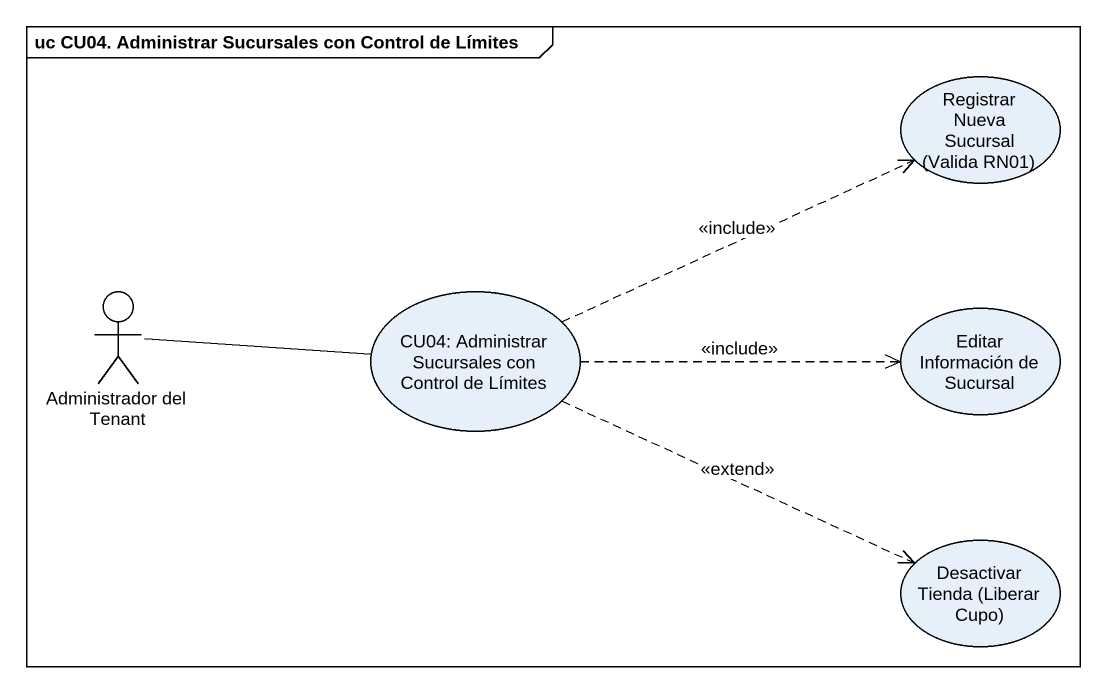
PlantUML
@startuml
mainframe uc CU04. Administrar Sucursales con Control de Límites
usecase "Registrar Nueva Sucursal (Valida RN01)" as Registrar_Nueva_Sucursal
actor "Administrador del Tenant" as Administrador_del_Tenant
usecase "CU04: Administrar Sucursales con Control de Límites" as CU04_Administrar_Sucursales
usecase "Editar Información de Sucursal" as Editar_Información_de
usecase "Desactivar Tienda (Liberar Cupo)" as Desactivar_Tienda_Liberar
Administrador_del_Tenant -right- CU04_Administrar_Sucursales
CU04_Administrar_Sucursales .right.> Registrar_Nueva_Sucursal : <<include>>
CU04_Administrar_Sucursales .right.> Editar_Información_de : <<include>>
CU04_Administrar_Sucursales .right.> Desactivar_Tienda_Liberar : <<extend>>
@enduml
